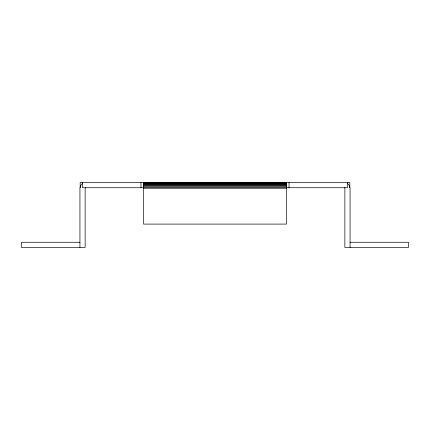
<?xml version="1.0" encoding="UTF-8"?>
<svg xmlns="http://www.w3.org/2000/svg" width="430" height="430" viewBox="0 0 430 430"><rect width="100%" height="100%" fill="white"/><g stroke="black" fill="none" stroke-linecap="round" stroke-linejoin="round"><path stroke-width="0.64" d="M82.297 183.626L80.56 185.652L79.937 188.249L79.937 247.465M85.656 187.727L85.135 188.249L85.135 247.465L21.5 247.465L21.5 242.273L79.937 242.273M143.572 182.605L286.428 182.605M143.572 182.814L286.428 182.814M143.572 183.158L286.428 183.158M143.572 183.626L286.428 183.626M143.572 184.207L286.428 184.207M143.572 184.889L286.428 184.889M143.572 185.652L286.428 185.652M143.572 186.48L286.428 186.48M143.572 187.356L286.428 187.356M143.894 187.727L82.538 187.727L82.538 182.535M286.106 187.727L347.462 187.727L347.462 182.535M143.572 188.249L286.428 188.249M350.063 242.273L408.5 242.273L408.5 247.465L344.865 247.465L344.865 188.249L344.344 187.727M347.703 183.626L349.44 185.652L350.063 188.249L350.063 247.465M349.827 187.727L349.827 182.535L80.173 182.535L80.173 187.727M289.024 182.535L289.024 187.727M286.428 182.535L286.428 224.089L143.572 224.089L143.572 182.535M140.975 182.535L140.975 187.727"/></g></svg>
